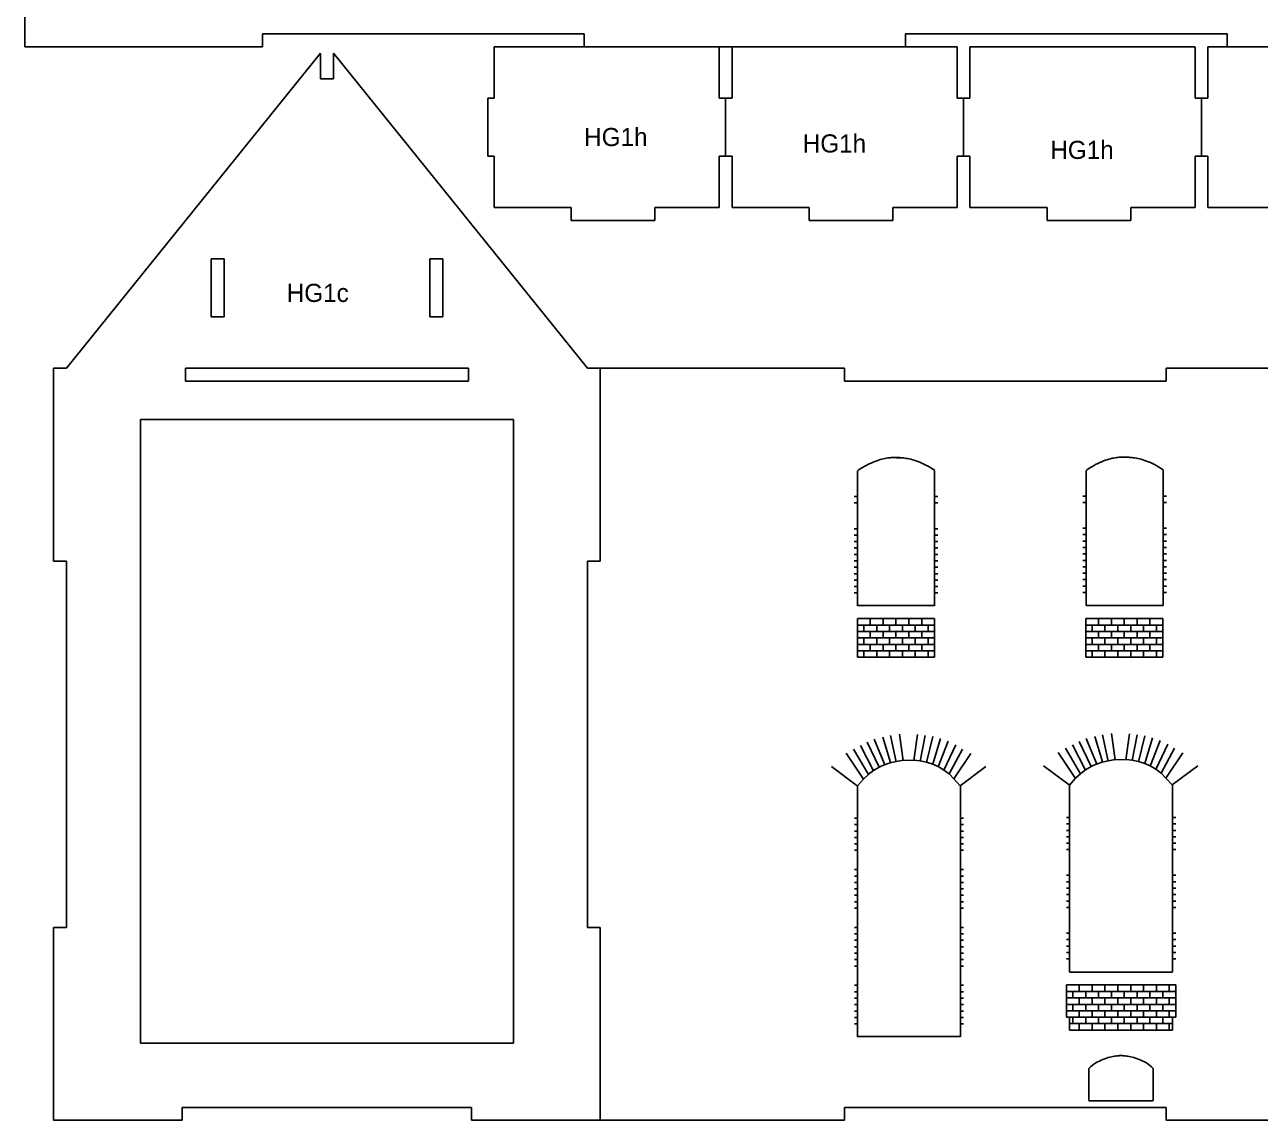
# Model space of a CAD drawing. Extents: x 8 to 500, y 6 to 292.
# Drawn here: x 10 to 202.2, y 6 to 176.4 of the extents above; entities that cross this region are included whole.
import ezdxf

# ---------------------------------------------------------------- set-up
doc = ezdxf.new("R2010")
doc.units = 0
doc.header["$MEASUREMENT"] = 0
doc.layers.add('OHNE_NAMEN', color=5, linetype='CONTINUOUS')

msp = doc.modelspace()

# ---------------------------------------------------------------- linework, layer by layer
at = {"layer": 'OHNE_NAMEN', "color": 5, "linetype": 'CONTINUOUS'}
for p, q in [((9.9999, 203), (9.9999, 173.0001)), ((46.9999, 173.0001), (46.9999, 175.0004)), ((46.9999, 175.0004), (97.0001, 175.0004)), ((97.0001, 175.0004), (97.0001, 173.0001)), ((147, 173.0001), (147, 175.0004)), ((147, 175.0004), (196.9999, 175.0004)), ((196.9999, 175.0004), (196.9999, 173.0001)), ((9.9999, 173.0001), (46.9999, 173.0001)), ((82.9998, 173.0001), (97.0001, 173.0001)), ((82.9998, 173.0001), (82.9998, 165.0002)), ((97.0001, 173.0001), (147, 173.0001)), ((117.9989, 173.0001), (117.9989, 165.0002)), ((119.9991, 173.0001), (119.9991, 165.0002)), ((145.9999, 173.0001), (155, 173.0001)), ((155.0021, 173.0001), (155.0021, 165.0002)), ((156.9988, 173.0001), (156.9988, 165.0002)), ((156.9999, 173.0001), (192, 173.0001)), ((192.0018, 173.0001), (192.0018, 165.0002)), ((193.9985, 173.0001), (193.9985, 165.0002)), ((193.9999, 173.0001), (234.9997, 173.0001)), ((16.4999, 122.9999), (55.9999, 172)), ((56.0017, 172), (56.0017, 167.9998)), ((57.9998, 172), (97.5, 122.9999)), ((58.002, 167.9995), (58.002, 171.9996)), ((56.0017, 167.9995), (58.002, 167.9995)), ((82.9998, 165.0002), (82.0014, 165.0002)), ((82.0014, 165.0002), (82.0014, 156.0001)), ((117.9989, 165.0002), (119.0008, 165.0002)), ((119.0008, 165.0002), (119.0008, 156.0001)), ((119.9991, 165.0002), (119.0008, 165.0002)), ((155.0021, 165.0002), (156.0004, 165.0002)), ((156.0004, 165.0002), (156.0004, 156.0001)), ((156.9988, 165.0002), (156.0004, 165.0002)), ((192.0018, 165.0002), (193.0001, 165.0002)), ((193.0001, 165.0002), (193.0001, 156.0001)), ((193.9985, 165.0002), (193.0001, 165.0002)), ((82.0014, 156.0001), (82.9998, 156.0001)), ((82.9998, 148.0002), (82.9998, 156.0001)), ((117.9989, 148.0002), (117.9989, 156.0001)), ((119.0008, 156.0001), (117.9989, 156.0001)), ((119.0008, 156.0001), (119.9991, 156.0001)), ((119.9991, 148.0002), (119.9991, 156.0001)), ((155.0021, 148.0002), (155.0021, 156.0001)), ((156.0004, 156.0001), (155.0021, 156.0001)), ((156.0004, 156.0001), (156.9988, 156.0001)), ((156.9988, 148.0002), (156.9988, 156.0001)), ((192.0018, 148.0002), (192.0018, 156.0001)), ((193.0001, 156.0001), (192.0018, 156.0001)), ((193.0001, 156.0001), (193.9985, 156.0001)), ((193.9985, 148.0002), (193.9985, 156.0001)), ((83.0001, 148.0002), (94.9999, 148.0002)), ((95.0013, 148.0002), (95.0013, 146.0003)), ((108.0011, 146.0003), (108.0011, 148.0002)), ((108.0011, 148.0002), (118.001, 148.0002)), ((120.0002, 148.0002), (131.9999, 148.0002)), ((132.0013, 148.0002), (132.0013, 146.0003)), ((145.0008, 148.0002), (155.001, 148.0002)), ((145.0012, 146.0003), (145.0012, 148.0002)), ((156.9999, 148.0002), (169, 148.0002)), ((169.001, 148.0002), (169.001, 146.0003)), ((182.0009, 146.0003), (182.0009, 148.0002)), ((182.0009, 148.0002), (192.0011, 148.0002)), ((193.9999, 148.0002), (206, 148.0002)), ((95.0002, 146.0003), (108.0001, 146.0003)), ((132.0003, 146.0003), (145.0001, 146.0003)), ((169, 146.0003), (181.9998, 146.0003)), ((14.5, 123.0002), (16.5, 123.0002)), ((14.5003, 93), (14.5003, 122.9999)), ((99.501, 123.0002), (97.5011, 123.0002)), ((99.4996, 122.9999), (99.4996, 93)), ((99.4999, 123.0002), (137.4997, 122.9999)), ((137.4997, 123.0002), (137.4997, 121)), ((187.4996, 121), (187.4996, 123.0002)), ((187.5, 122.9999), (237.4999, 122.9999)), ((137.4997, 121), (187.4996, 121)), ((14.5003, 93), (16.5005, 93)), ((16.5005, 35.9999), (16.5005, 93)), ((99.4996, 93), (97.4997, 93)), ((97.4997, 93), (97.4997, 35.9999)), ((14.5003, 6), (14.5003, 35.9999)), ((14.5003, 35.9999), (16.5005, 35.9999)), ((99.4996, 35.9999), (97.4997, 35.9999)), ((99.4996, 35.9999), (99.4996, 6)), ((34.4999, 6), (34.4999, 8)), ((34.5, 8), (79.4999, 8)), ((79.4999, 8), (79.4999, 6)), ((137.4997, 6), (137.4997, 8.0002)), ((137.4997, 8.0002), (187.4996, 8.0002)), ((187.4996, 8.0002), (187.4996, 6)), ((14.4999, 6), (34.4999, 6)), ((79.4999, 6), (99.4999, 6)), ((99.4999, 6), (137.4997, 6)), ((187.5, 6), (237.4999, 6))]:
    msp.add_line(p, q, dxfattribs=at)
at = {"layer": 'OHNE_NAMEN', "color": 1, "linetype": 'CONTINUOUS'}
for p, q in [((41.0009, 139.9999), (39.0006, 139.9999)), ((39.0006, 139.9999), (39.0006, 130.9998)), ((41.0009, 139.9999), (41.0009, 130.9998)), ((75.0016, 139.9999), (73.0014, 139.9999)), ((73.0014, 139.9999), (73.0014, 130.9998)), ((75.0016, 130.9998), (75.0016, 139.9999)), ((39.0006, 130.9998), (41.0009, 130.9998)), ((73.0014, 130.9998), (75.0016, 130.9998)), ((34.9989, 121), (34.9989, 122.9999)), ((79, 122.9999), (35, 122.9999)), ((78.9975, 122.9999), (78.9975, 121)), ((78.9975, 121), (34.9989, 121)), ((28.0001, 18), (28.0001, 114.9999)), ((28.0001, 114.9999), (85.9998, 114.9999)), ((85.9998, 18), (85.9998, 114.9999)), ((146.0789, 109.0898), (145.0809, 109.0976)), ((181.6393, 109.1604), (180.6409, 109.1681)), ((139.4961, 86.0379), (139.4961, 107.0384)), ((151.4976, 86.0379), (151.4976, 107.0384)), ((175.0561, 86.1085), (175.0561, 107.109)), ((187.0579, 86.1085), (187.0579, 107.109)), ((139.4961, 103.0379), (138.999, 103.0379)), ((139.4961, 102.0381), (138.999, 102.0381)), ((151.9985, 103.0379), (151.4976, 103.0379)), ((151.9985, 102.0381), (151.4976, 102.0381)), ((175.0561, 103.1085), (174.559, 103.1085)), ((175.0561, 102.1087), (174.559, 102.1087)), ((187.5585, 103.1085), (187.0579, 103.1085)), ((187.5585, 102.1087), (187.0579, 102.1087)), ((139.4961, 98.038), (138.999, 98.038)), ((151.9985, 98.038), (151.4976, 98.038)), ((175.0561, 98.1086), (174.559, 98.1086)), ((187.5585, 98.1086), (187.0579, 98.1086)), ((139.4961, 97.0379), (138.999, 97.0379)), ((151.9985, 97.0379), (151.4976, 97.0379)), ((175.0561, 97.1084), (174.559, 97.1084)), ((175.0561, 96.1087), (174.559, 96.1087)), ((187.5585, 97.1084), (187.0579, 97.1084)), ((187.5585, 96.1087), (187.0579, 96.1087)), ((139.4961, 96.0381), (138.999, 96.0381)), ((139.4961, 95.038), (138.999, 95.038)), ((151.9985, 96.0381), (151.4976, 96.0381)), ((151.9985, 95.038), (151.4976, 95.038)), ((175.0561, 95.1085), (174.559, 95.1085)), ((187.5585, 95.1085), (187.0579, 95.1085)), ((139.4961, 94.0379), (138.999, 94.0379)), ((139.4961, 93.0381), (138.999, 93.0381)), ((151.9985, 94.0379), (151.4976, 94.0379)), ((151.9985, 93.0381), (151.4976, 93.0381)), ((175.0561, 94.1084), (174.559, 94.1084)), ((175.0561, 93.1086), (174.559, 93.1086)), ((187.5585, 94.1084), (187.0579, 94.1084)), ((187.5585, 93.1086), (187.0579, 93.1086)), ((139.4961, 92.038), (138.999, 92.038)), ((139.4961, 91.0378), (138.999, 91.0378)), ((151.9985, 92.038), (151.4976, 92.038)), ((151.9985, 91.0378), (151.4976, 91.0378)), ((175.0561, 92.1085), (174.559, 92.1085)), ((175.0561, 91.1084), (174.559, 91.1084)), ((187.5585, 92.1085), (187.0579, 92.1085)), ((187.5585, 91.1084), (187.0579, 91.1084)), ((139.4961, 90.0381), (138.999, 90.0381)), ((139.4961, 89.0379), (138.999, 89.0379)), ((151.9985, 90.0381), (151.4976, 90.0381)), ((151.9985, 89.0379), (151.4976, 89.0379)), ((175.0561, 90.1086), (174.559, 90.1086)), ((175.0561, 89.1085), (174.559, 89.1085)), ((187.5585, 90.1086), (187.0579, 90.1086)), ((187.5585, 89.1085), (187.0579, 89.1085)), ((139.4961, 88.0382), (138.999, 88.0382)), ((151.9985, 88.0382), (151.4976, 88.0382)), ((175.0561, 88.1087), (174.559, 88.1087)), ((187.5585, 88.1087), (187.0579, 88.1087)), ((139.489, 86.0792), (151.487, 86.0792)), ((175.0596, 86.0792), (187.0615, 86.0792)), ((144.6114, 61.6084), (143.6945, 61.2909)), ((145.5184, 61.8201), (144.6011, 61.6084)), ((146.6116, 62.0081), (145.5533, 61.8201)), ((146.5873, 61.9848), (148.2806, 62.0081)), ((148.2806, 62.0081), (149.2684, 61.9143)), ((149.2684, 61.9143), (150.2311, 61.7026)), ((150.2311, 61.7026), (151.2189, 61.4204)), ((177.5823, 61.7188), (176.6651, 61.4013)), ((178.4886, 61.9305), (177.5714, 61.7188)), ((179.5826, 62.1185), (178.5243, 61.9305)), ((179.5575, 62.0952), (181.2512, 62.1185)), ((181.2512, 62.1185), (182.2386, 62.0247)), ((182.2386, 62.0247), (183.2056, 61.813)), ((183.2056, 61.813), (184.1934, 61.5308)), ((184.1934, 61.5308), (185.015, 61.1307)), ((140.4489, 59.092), (141.2706, 59.8445)), ((141.2498, 59.8445), (142.0012, 60.409)), ((142.0255, 60.409), (142.8937, 60.9265)), ((143.74, 61.3262), (142.8937, 60.9265)), ((151.2189, 61.4204), (152.0448, 61.0203)), ((152.0448, 61.0203), (152.9122, 60.5032)), ((152.9122, 60.5032), (153.7836, 59.8914)), ((153.7836, 59.8914), (154.4891, 59.1153)), ((173.4192, 59.2025), (174.2447, 59.9549)), ((174.22, 59.9549), (174.9714, 60.5194)), ((174.9965, 60.5194), (175.8678, 61.0369)), ((176.7142, 61.4366), (175.8678, 61.0369)), ((185.015, 61.1307), (185.8864, 60.6136)), ((185.8864, 60.6136), (186.7546, 60.0019)), ((186.7546, 60.0019), (187.4601, 59.2257)), ((139.5247, 18.998), (139.5211, 58.0284)), ((139.5317, 58.0337), (140.4242, 59.092)), ((154.4891, 59.1153), (155.502, 58.057)), ((155.5228, 18.998), (155.5228, 58.0284)), ((172.4949, 29.1084), (172.4949, 58.1388)), ((172.502, 58.1441), (173.3984, 59.2025)), ((187.4601, 59.2257), (188.4726, 58.1674)), ((188.4937, 29.1084), (188.4937, 58.1388)), ((139.5247, 52.9982), (139.0234, 52.9982)), ((139.5247, 51.998), (139.0234, 51.998)), ((156.0241, 52.9982), (155.5228, 52.9982)), ((156.0241, 51.998), (155.5228, 51.998)), ((172.4949, 53.1086), (171.9943, 53.1086)), ((172.4949, 52.1085), (171.9943, 52.1085)), ((188.9943, 53.1086), (188.4937, 53.1086)), ((188.9943, 52.1085), (188.4937, 52.1085)), ((139.5247, 50.9983), (139.0234, 50.9983)), ((139.5247, 49.9981), (139.0234, 49.9981)), ((156.0241, 50.9983), (155.5228, 50.9983)), ((156.0241, 49.9981), (155.5228, 49.9981)), ((172.4949, 51.1087), (171.9943, 51.1087)), ((172.4949, 50.1086), (171.9943, 50.1086)), ((188.9943, 51.1087), (188.4937, 51.1087)), ((188.9943, 50.1086), (188.4937, 50.1086)), ((139.5247, 48.998), (139.0234, 48.998)), ((156.0241, 48.998), (155.5228, 48.998)), ((172.4949, 49.1084), (171.9943, 49.1084)), ((172.4949, 48.1087), (171.9943, 48.1087)), ((188.9943, 49.1084), (188.4937, 49.1084)), ((188.9943, 48.1087), (188.4937, 48.1087)), ((139.5247, 47.9982), (139.0234, 47.9982)), ((156.0241, 47.9982), (155.5228, 47.9982)), ((139.5247, 44.9986), (139.0234, 44.9986)), ((155.5228, 44.9986), (156.0241, 44.9986)), ((139.5247, 43.9981), (139.0234, 43.9981)), ((139.5247, 42.998), (139.0234, 42.998)), ((156.0241, 43.9981), (155.5228, 43.9981)), ((156.0241, 42.998), (155.5228, 42.998)), ((172.4949, 44.1085), (171.9943, 44.1085)), ((172.4949, 43.1084), (171.9943, 43.1084)), ((188.9943, 44.1085), (188.4937, 44.1085)), ((188.9943, 43.1084), (188.4937, 43.1084)), ((139.5247, 41.9982), (139.0234, 41.9982)), ((139.5247, 40.9981), (139.0234, 40.9981)), ((156.0241, 41.9982), (155.5228, 41.9982)), ((156.0241, 40.9981), (155.5228, 40.9981)), ((172.4949, 42.1086), (171.9943, 42.1086)), ((172.4949, 41.1085), (171.9943, 41.1085)), ((188.9943, 42.1086), (188.4937, 42.1086)), ((188.9943, 41.1085), (188.4937, 41.1085)), ((139.5247, 39.9979), (139.0234, 39.9979)), ((139.5247, 38.9982), (139.0234, 38.9982)), ((156.0241, 39.9979), (155.5228, 39.9979)), ((156.0241, 38.9982), (155.5228, 38.9982)), ((172.4949, 40.1084), (171.9943, 40.1084)), ((172.4949, 39.1086), (171.9943, 39.1086)), ((188.9943, 40.1084), (188.4937, 40.1084)), ((188.9943, 39.1086), (188.4937, 39.1086)), ((139.5247, 35.9985), (139.0234, 35.9985)), ((139.5247, 34.998), (139.0234, 34.998)), ((155.5228, 35.9985), (156.0241, 35.9985)), ((156.0241, 34.998), (155.5228, 34.998)), ((172.4949, 35.1084), (171.9943, 35.1084)), ((188.9943, 35.1084), (188.4937, 35.1084)), ((139.5247, 33.9983), (139.0234, 33.9983)), ((139.5247, 32.9981), (139.0234, 32.9981)), ((156.0241, 33.9983), (155.5228, 33.9983)), ((156.0241, 32.9981), (155.5228, 32.9981)), ((172.4949, 34.1087), (171.9943, 34.1087)), ((172.4949, 33.1085), (171.9943, 33.1085)), ((188.9943, 34.1087), (188.4937, 34.1087)), ((188.9943, 33.1085), (188.4937, 33.1085)), ((139.5247, 31.998), (139.0234, 31.998)), ((139.5247, 30.9979), (139.0234, 30.9979)), ((156.0241, 31.998), (155.5228, 31.998)), ((156.0241, 30.9979), (155.5228, 30.9979)), ((172.4949, 32.1084), (171.9943, 32.1084)), ((172.4949, 31.1086), (171.9943, 31.1086)), ((188.9943, 32.1084), (188.4937, 32.1084)), ((188.9943, 31.1086), (188.4937, 31.1086)), ((139.5247, 29.9981), (139.0234, 29.9981)), ((156.0241, 29.9981), (155.5228, 29.9981)), ((172.4985, 29.0682), (188.5004, 29.0682)), ((139.5247, 26.9983), (139.0234, 26.9983)), ((155.5228, 26.9983), (156.0241, 26.9983)), ((139.5247, 25.998), (139.0234, 25.998)), ((139.5247, 24.9979), (139.0234, 24.9979)), ((156.0241, 25.998), (155.5228, 25.998)), ((156.0241, 24.9979), (155.5228, 24.9979)), ((139.5247, 23.998), (139.0234, 23.998)), ((156.0241, 23.998), (155.5228, 23.998)), ((139.5247, 22.9979), (139.0234, 22.9979)), ((139.5247, 21.998), (139.0234, 21.998)), ((156.0241, 22.9979), (155.5228, 22.9979)), ((156.0241, 21.998), (155.5228, 21.998)), ((139.5247, 20.9979), (139.0234, 20.9979)), ((156.0241, 20.9979), (155.5228, 20.9979)), ((28.0001, 18), (85.9998, 18)), ((139.4996, 19.0383), (155.502, 19.0383)), ((175.4971, 9.0683), (175.4971, 14.0681)), ((185.4987, 9.0683), (185.4987, 14.0681)), ((175.5006, 9.0383), (185.4987, 9.0383))]:
    msp.add_line(p, q, dxfattribs=at)
at = {"layer": 'OHNE_NAMEN', "color": 7, "linetype": 'CONTINUOUS'}
for p, q in [((139.4996, 78.068), (139.4996, 84.068)), ((139.4996, 84.068), (151.4976, 84.068)), ((139.4996, 84.0384), (151.4976, 84.068)), ((139.4996, 83.0382), (151.5011, 83.0382)), ((140.5019, 82.0385), (140.5019, 83.0382)), ((141.4999, 83.0382), (141.4999, 84.0384)), ((142.4982, 82.0385), (142.4982, 83.0382)), ((143.5005, 83.0382), (143.5005, 84.0384)), ((144.4985, 82.0385), (144.4985, 83.0382)), ((145.5004, 83.0382), (145.5004, 84.0384)), ((146.4991, 82.0385), (146.4991, 83.0382)), ((147.5006, 83.0382), (147.5006, 84.0384)), ((148.499, 82.0385), (148.499, 83.0382)), ((149.5012, 83.0382), (149.5012, 84.0384)), ((150.4992, 82.0385), (150.4992, 83.0382)), ((151.4976, 78.068), (151.4976, 84.068)), ((175, 84.068), (186.998, 84.068)), ((175, 78.068), (175, 84.068)), ((175, 83.0382), (187.0011, 83.0382)), ((176.0015, 82.0385), (176.0015, 83.0382)), ((176.9999, 83.0382), (176.9999, 84.0384)), ((177.9986, 82.0385), (177.9986, 83.0382)), ((179.0001, 83.0382), (179.0001, 84.0384)), ((179.9985, 82.0385), (179.9985, 83.0382)), ((181.0007, 83.0382), (181.0007, 84.0384)), ((181.9988, 82.0385), (181.9988, 83.0382)), ((183.001, 83.0382), (183.001, 84.0384)), ((183.9994, 82.0385), (183.9994, 83.0382)), ((185.0009, 83.0382), (185.0009, 84.0384)), ((185.9996, 82.0385), (185.9996, 83.0382)), ((186.998, 84.068), (186.998, 78.068)), ((139.4996, 82.0385), (151.5011, 82.0385)), ((139.4996, 81.0383), (151.5011, 81.0383)), ((140.5019, 80.0382), (140.5019, 81.0383)), ((141.4999, 81.0383), (141.4999, 82.0385)), ((142.4982, 80.0382), (142.4982, 81.0383)), ((143.5005, 81.0383), (143.5005, 82.0385)), ((144.4985, 80.0382), (144.4985, 81.0383)), ((145.5004, 81.0383), (145.5004, 82.0385)), ((146.4991, 80.0382), (146.4991, 81.0383)), ((147.5006, 81.0383), (147.5006, 82.0385)), ((148.499, 80.0382), (148.499, 81.0383)), ((149.5012, 81.0383), (149.5012, 82.0385)), ((150.4992, 80.0382), (150.4992, 81.0383)), ((175, 82.0385), (187.0011, 82.0385)), ((175, 81.0383), (187.0011, 81.0383)), ((176.0015, 80.0382), (176.0015, 81.0383)), ((176.9999, 81.0383), (176.9999, 82.0385)), ((177.9986, 80.0382), (177.9986, 81.0383)), ((179.0001, 81.0383), (179.0001, 82.0385)), ((179.9985, 80.0382), (179.9985, 81.0383)), ((181.0007, 81.0383), (181.0007, 82.0385)), ((181.9988, 80.0382), (181.9988, 81.0383)), ((183.001, 81.0383), (183.001, 82.0385)), ((183.9994, 80.0382), (183.9994, 81.0383)), ((185.0009, 81.0383), (185.0009, 82.0385)), ((185.9996, 80.0382), (185.9996, 81.0383)), ((139.4996, 80.0382), (151.5011, 80.0382)), ((139.4996, 79.0385), (151.5011, 79.0385)), ((140.5019, 78.0383), (140.5019, 79.0385)), ((141.4999, 79.0385), (141.4999, 80.0382)), ((142.4982, 78.0383), (142.4982, 79.0385)), ((143.5005, 79.0385), (143.5005, 80.0382)), ((144.4985, 78.0383), (144.4985, 79.0385)), ((145.5004, 79.0385), (145.5004, 80.0382)), ((146.4991, 78.0383), (146.4991, 79.0385)), ((147.5006, 79.0385), (147.5006, 80.0382)), ((148.499, 78.0383), (148.499, 79.0385)), ((149.5012, 79.0385), (149.5012, 80.0382)), ((150.4992, 78.0383), (150.4992, 79.0385)), ((175, 80.0382), (187.0011, 80.0382)), ((175, 79.0385), (187.0011, 79.0385)), ((176.0015, 78.0383), (176.0015, 79.0385)), ((176.9999, 79.0385), (176.9999, 80.0382)), ((177.9986, 78.0383), (177.9986, 79.0385)), ((179.0001, 79.0385), (179.0001, 80.0382)), ((179.9985, 78.0383), (179.9985, 79.0385)), ((181.0007, 79.0385), (181.0007, 80.0382)), ((181.9988, 78.0383), (181.9988, 79.0385)), ((183.001, 79.0385), (183.001, 80.0382)), ((183.9994, 78.0383), (183.9994, 79.0385)), ((185.0009, 79.0385), (185.0009, 80.0382)), ((185.9996, 78.0383), (185.9996, 79.0385)), ((139.4996, 78.068), (151.4976, 78.068)), ((186.998, 78.068), (175, 78.068)), ((143.4299, 65.5895), (144.629, 61.6384)), ((144.629, 65.8717), (145.5466, 61.7795)), ((146.6049, 61.9912), (146.0511, 66.0848)), ((148.2806, 61.9912), (148.8482, 66.0294)), ((149.2507, 61.8853), (150.0269, 65.8717)), ((151.226, 65.6953), (150.2385, 61.6737)), ((152.4258, 65.3778), (151.226, 61.3914)), ((176.7533, 61.396), (175.0596, 65.4177)), ((176.4005, 65.6999), (177.5996, 61.7488)), ((177.5996, 65.9821), (178.5172, 61.8899)), ((179.5755, 62.1016), (179.0213, 66.1952)), ((181.2512, 62.1016), (181.8192, 66.1398)), ((182.2214, 61.9958), (182.9971, 65.9821)), ((184.1969, 65.8058), (183.2088, 61.7841)), ((185.3964, 65.4883), (184.1969, 61.5019)), ((141.2427, 59.8039), (138.9144, 63.7551)), ((142.0188, 60.3684), (139.9727, 64.3195)), ((142.8651, 60.9328), (141.031, 64.8134)), ((143.7827, 61.2856), (142.0894, 65.3073)), ((152.0373, 61.0034), (153.5899, 64.9898)), ((152.9193, 60.4742), (154.7894, 64.3901)), ((153.7663, 59.8745), (155.8477, 63.7551)), ((174.213, 59.9144), (171.8846, 63.8655)), ((174.9894, 60.4788), (172.943, 64.4299)), ((175.8357, 61.0433), (174.0013, 64.9238)), ((185.008, 61.1138), (186.5602, 65.1002)), ((185.8899, 60.5846), (187.7596, 64.5005)), ((186.7366, 59.9849), (188.818, 63.8655)), ((140.456, 59.055), (137.7357, 63.1321)), ((154.5068, 59.0984), (157.1177, 63.0488)), ((173.4263, 59.1654), (170.7067, 63.2425)), ((187.4774, 59.2088), (190.0879, 63.1592)), ((139.4541, 58.0552), (135.4533, 61.0549)), ((155.4558, 58.0552), (159.4566, 61.0549)), ((172.4247, 58.1656), (168.4274, 61.1653)), ((188.4267, 58.1656), (192.4269, 61.1653)), ((172.0014, 22.0383), (171.9979, 27.0681)), ((171.9979, 27.0681), (188.9982, 27.0681)), ((174.0013, 27.0383), (174.0013, 26.0383)), ((176.0015, 27.0383), (176.0015, 26.0383)), ((178.0021, 27.0383), (178.0021, 26.0383)), ((179.9985, 27.0383), (179.9985, 26.0383)), ((181.9988, 27.0383), (181.9988, 26.0383)), ((183.9994, 27.0383), (183.9994, 26.0383)), ((185.9996, 27.0383), (185.9996, 26.0383)), ((187.9995, 27.0383), (187.9995, 26.0383)), ((188.9982, 27.0681), (188.9982, 22.0383)), ((172.0014, 26.0383), (189.0017, 26.0383)), ((172.0014, 25.0383), (189.0017, 25.0383)), ((172.9998, 26.0383), (172.9998, 25.0383)), ((174.0013, 25.0383), (174.0013, 24.0383)), ((175, 26.0383), (175, 25.0383)), ((176.0015, 25.0383), (176.0015, 24.0383)), ((176.9999, 26.0383), (176.9999, 25.0383)), ((177.9986, 25.0383), (177.9986, 24.0383)), ((179.0001, 26.0383), (179.0001, 25.0383)), ((179.9985, 25.0383), (179.9985, 24.0383)), ((181.0007, 26.0383), (181.0007, 25.0383)), ((181.9988, 25.0383), (181.9988, 24.0383)), ((183.001, 26.0383), (183.001, 25.0383)), ((183.9994, 25.0383), (183.9994, 24.0383)), ((185.0009, 26.0383), (185.0009, 25.0383)), ((185.9996, 25.0383), (185.9996, 24.0383)), ((187.0011, 26.0383), (187.0011, 25.0383)), ((187.9995, 25.0383), (187.9995, 24.0383)), ((172.0014, 24.0383), (189.0017, 24.0383)), ((172.9998, 24.0383), (172.9998, 23.0383)), ((175, 24.0383), (175, 23.0383)), ((176.9999, 24.0383), (176.9999, 23.0383)), ((179.0001, 24.0383), (179.0001, 23.0383)), ((181.0007, 24.0383), (181.0007, 23.0383)), ((183.001, 24.0383), (183.001, 23.0383)), ((185.0009, 24.0383), (185.0009, 23.0383)), ((187.0011, 24.0383), (187.0011, 23.0383)), ((172.0014, 23.0383), (189.0017, 23.0383)), ((172.4985, 22.0383), (172.0014, 22.0383)), ((172.4985, 20.0383), (172.4985, 22.0383)), ((172.4985, 22.0383), (188.5004, 22.0383)), ((172.9998, 22.0383), (172.9998, 21.0383)), ((174.0013, 23.0383), (174.0013, 22.0383)), ((175, 22.0383), (175, 21.0383)), ((176.0015, 23.0383), (176.0015, 22.0383)), ((176.9999, 22.0383), (176.9999, 21.0383)), ((177.9986, 23.0383), (177.9986, 22.0383)), ((179.0001, 22.0383), (179.0001, 21.0383)), ((179.9985, 23.0383), (179.9985, 22.0383)), ((181.0007, 22.0383), (181.0007, 21.0383)), ((181.9988, 23.0383), (181.9988, 22.0383)), ((183.001, 22.0383), (183.001, 21.0383)), ((183.9994, 23.0383), (183.9994, 22.0383)), ((185.0009, 22.0383), (185.0009, 21.0383)), ((185.9996, 23.0383), (185.9996, 22.0383)), ((187.0011, 22.0383), (187.0011, 21.0383)), ((187.9995, 23.0383), (187.9995, 22.0383)), ((188.5004, 20.0383), (188.5004, 22.0383)), ((188.5004, 22.0383), (189.0017, 22.0383)), ((172.4985, 21.0383), (188.5004, 21.0383)), ((172.4985, 20.0383), (188.5004, 20.0383)), ((174.0013, 21.0383), (174.0013, 20.0383)), ((176.0015, 21.0383), (176.0015, 20.0383)), ((177.9986, 21.0383), (177.9986, 20.0383)), ((179.9985, 21.0383), (179.9985, 20.0383)), ((181.9988, 21.0383), (181.9988, 20.0383)), ((183.9994, 21.0383), (183.9994, 20.0383)), ((185.9996, 21.0383), (185.9996, 20.0383)), ((187.9995, 21.0383), (187.9995, 20.0383))]:
    msp.add_line(p, q, dxfattribs=at)
for points in [[(140.2934, 107.5485), (140.6391, 107.7408)], [(140.6391, 107.7408), (140.9816, 107.9334)], [(140.9816, 107.9334), (141.3097, 108.0985)], [(141.3097, 108.0985), (141.6233, 108.241)], [(141.6233, 108.241), (141.9338, 108.3832)], [(141.9338, 108.3832), (142.2337, 108.5021)], [(142.2337, 108.5021), (142.5123, 108.6019)], [(142.5123, 108.6019), (142.7949, 108.7014)], [(142.7949, 108.7014), (143.0595, 108.7818)], [(143.0595, 108.7818), (143.3096, 108.8464)], [(143.3096, 108.8464), (143.5601, 108.911)], [(143.5601, 108.911), (143.7965, 108.96)], [(143.7965, 108.96), (144.0152, 108.997)], [(144.0152, 108.997), (144.2339, 109.0344)], [(144.2339, 109.0344), (144.4385, 109.0595)], [(144.4385, 109.0595), (144.6255, 109.0768)], [(144.6255, 109.0768), (144.8128, 109.0941)], [(144.8128, 109.0941), (144.9853, 109.1032)], [(144.9853, 109.1032), (145.1405, 109.1082)], [(145.1405, 109.1082), (145.2958, 109.1128)], [(145.2958, 109.1128), (145.4372, 109.1135)], [(145.4372, 109.1135), (145.5642, 109.1135)], [(145.6838, 109.0792), (145.5603, 109.0792)], [(145.8249, 109.0792), (145.6838, 109.0792)], [(145.9805, 109.0754), (145.8249, 109.0792)], [(146.1392, 109.0715), (145.9805, 109.0754)], [(146.3082, 109.0637), (146.1392, 109.0715)], [(146.4956, 109.0482), (146.3082, 109.0637)], [(146.6861, 109.0323), (146.4956, 109.0482)], [(146.8871, 109.009), (146.6861, 109.0323)], [(147.1059, 108.9738), (146.8871, 109.009)], [(147.3242, 108.9388), (147.1059, 108.9738)], [(147.5609, 108.8919), (147.3242, 108.9388)], [(147.8075, 108.8295), (147.5609, 108.8919)], [(148.058, 108.767), (147.8075, 108.8295)], [(148.3261, 108.6887), (148.058, 108.767)], [(148.6052, 108.591), (148.3261, 108.6887)], [(148.8874, 108.4933), (148.6052, 108.591)], [(149.1837, 108.3762), (148.8874, 108.4933)], [(149.4977, 108.2354), (149.1837, 108.3762)], [(149.8078, 108.095), (149.4977, 108.2354)], [(150.1359, 107.931), (149.8078, 108.095)], [(150.4819, 107.7394), (150.1359, 107.931)], [(150.8241, 107.5482), (150.4819, 107.7394)], [(175.4935, 107.4), (175.8534, 107.6191)], [(175.8534, 107.6191), (176.1991, 107.8114)], [(176.1991, 107.8114), (176.5413, 108.004)], [(176.5413, 108.004), (176.8694, 108.1691)], [(176.8694, 108.1691), (177.1837, 108.3116)], [(177.1837, 108.3116), (177.4941, 108.4538)], [(177.4941, 108.4538), (177.7936, 108.5727)], [(177.7936, 108.5727), (178.0727, 108.6725)], [(178.0727, 108.6725), (178.3549, 108.772)], [(178.3549, 108.772), (178.6195, 108.8524)], [(178.6195, 108.8524), (178.87, 108.917)], [(178.87, 108.917), (179.1204, 108.9815)], [(179.1204, 108.9815), (179.3564, 109.0306)], [(179.3564, 109.0306), (179.5755, 109.0676)], [(179.5755, 109.0676), (179.7939, 109.105)], [(179.7939, 109.105), (179.9985, 109.13)], [(179.9985, 109.13), (180.1858, 109.1473)], [(180.1858, 109.1473), (180.3728, 109.1646)], [(180.3728, 109.1646), (180.5457, 109.1738)], [(180.5457, 109.1738), (180.7005, 109.1787)], [(180.7005, 109.1787), (180.8558, 109.1833)], [(180.8558, 109.1833), (180.9972, 109.184)], [(180.9972, 109.184), (181.1239, 109.184)], [(181.2442, 109.1498), (181.1203, 109.1498)], [(181.3849, 109.1498), (181.2442, 109.1498)], [(181.5401, 109.1459), (181.3849, 109.1498)], [(181.6992, 109.142), (181.5401, 109.1459)], [(181.8686, 109.1343), (181.6992, 109.142)], [(182.0556, 109.1187), (181.8686, 109.1343)], [(182.2457, 109.1029), (182.0556, 109.1187)], [(182.4468, 109.0796), (182.2457, 109.1029)], [(182.6659, 109.0443), (182.4468, 109.0796)], [(182.8842, 109.0094), (182.6659, 109.0443)], [(183.1206, 108.9625), (182.8842, 109.0094)], [(183.3679, 108.9), (183.1206, 108.9625)], [(183.6184, 108.8376), (183.3679, 108.9)], [(183.8865, 108.7593), (183.6184, 108.8376)], [(184.1652, 108.6616), (183.8865, 108.7593)], [(184.447, 108.5638), (184.1652, 108.6616)], [(184.7434, 108.4467), (184.447, 108.5638)], [(185.0577, 108.3059), (184.7434, 108.4467)], [(185.3678, 108.1655), (185.0577, 108.3059)], [(185.6962, 108.0015), (185.3678, 108.1655)], [(186.0416, 107.8099), (185.6962, 108.0015)], [(186.3838, 107.6187), (186.0416, 107.8099)], [(186.7436, 107.4), (186.3838, 107.6187)], [(139.5596, 107.0793), (139.9335, 107.3295)], [(139.9335, 107.3295), (140.2934, 107.5485)], [(151.184, 107.3295), (150.8241, 107.5482)], [(151.5576, 107.0793), (151.184, 107.3295)], [(175.1196, 107.1499), (175.4935, 107.4)], [(187.1176, 107.1499), (186.7436, 107.4)], [(177.4059, 15.3651), (177.6878, 15.4824)], [(177.6878, 15.4824), (177.9594, 15.5799)], [(177.9594, 15.5799), (178.2346, 15.6777)], [(178.2346, 15.6777), (178.4992, 15.7558)], [(178.4992, 15.7558), (178.7497, 15.8182)], [(178.7497, 15.8182), (179.0001, 15.8806)], [(179.0001, 15.8806), (179.2333, 15.9276)], [(179.2333, 15.9276), (179.4446, 15.9627)], [(179.4446, 15.9627), (179.6567, 15.9979)], [(179.6567, 15.9979), (179.8436, 16.0213)], [(179.8436, 16.0213), (179.9985, 16.037)], [(179.9985, 16.037), (180.1537, 16.0527)], [(180.1537, 16.0527), (180.2811, 16.0603)], [(180.2811, 16.0603), (180.3657, 16.0643)], [(180.3657, 16.0643), (180.454, 16.0681)], [(180.454, 16.0681), (180.4995, 16.0681)], [(180.4995, 16.0681), (180.4995, 16.0681)], [(180.5457, 16.0681), (180.4995, 16.0681)], [(180.4995, 16.0681), (180.4995, 16.0681)], [(180.6303, 16.0643), (180.5457, 16.0681)], [(180.7185, 16.0603), (180.6303, 16.0643)], [(180.842, 16.0527), (180.7185, 16.0603)], [(181.0007, 16.037), (180.842, 16.0527)], [(181.156, 16.0213), (181.0007, 16.037)], [(181.3429, 15.9979), (181.156, 16.0213)], [(181.5546, 15.9627), (181.3429, 15.9979)], [(181.7663, 15.9276), (181.5546, 15.9627)], [(181.9988, 15.8806), (181.7663, 15.9276)], [(182.2492, 15.8182), (181.9988, 15.8806)], [(182.5001, 15.7558), (182.2492, 15.8182)], [(182.7646, 15.6777), (182.5001, 15.7558)], [(183.0395, 15.5799), (182.7646, 15.6777)], [(183.3114, 15.4824), (183.0395, 15.5799)], [(183.5933, 15.3651), (183.3114, 15.4824)], [(175.4971, 14.0681), (175.7475, 14.3183)], [(175.7475, 14.3183), (176.0156, 14.5369)], [(176.0156, 14.5369), (176.2873, 14.7284)], [(176.2873, 14.7284), (176.5628, 14.9197)], [(176.5628, 14.9197), (176.8415, 15.0839)], [(176.8415, 15.0839), (177.1234, 15.2244)], [(177.1234, 15.2244), (177.4059, 15.3651)], [(183.8755, 15.2244), (183.5933, 15.3651)], [(184.1546, 15.0839), (183.8755, 15.2244)], [(184.4368, 14.9197), (184.1546, 15.0839)], [(184.7081, 14.7284), (184.4368, 14.9197)], [(184.9833, 14.5368), (184.7081, 14.7284)], [(185.2478, 14.3183), (184.9833, 14.5368)], [(185.4987, 14.0681), (185.2478, 14.3183)]]:
    msp.add_lwpolyline(points, dxfattribs=at)

# ---------------------------------------------------------------- texts
for s, p in [('HG1h', (97.0001, 157.5563)), ('HG1h', (131.0001, 156.5562)), ('HG1h', (169.4998, 155.556)), ('HG1c', (50.7499, 133.3064))]:
    msp.add_text(s, height=2.8222, dxfattribs=at).set_placement(p)

doc.saveas('drawing.dxf')
